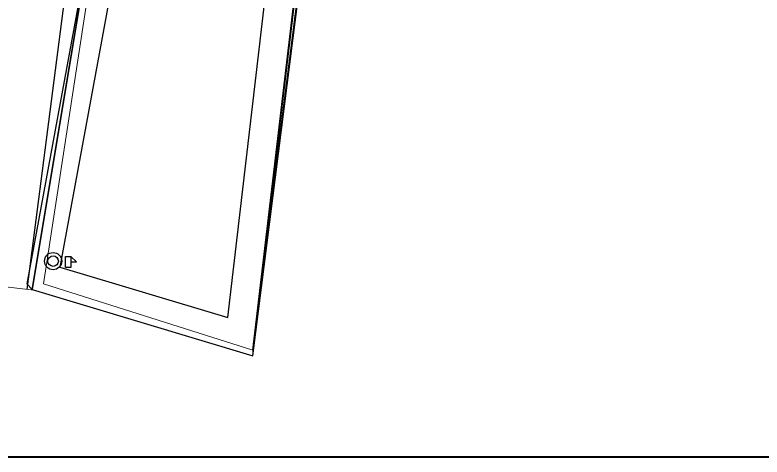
# Model space of a CAD drawing. Header units: millimetres. Extents: x 2402294 to 3337895, y 3394997 to 3969149.
# Drawn here: x 2449684 to 2500511, y 3394997 to 3425058 of the extents above; entities that cross this region are included whole.
import ezdxf

# ---------------------------------------------------------------- set-up
doc = ezdxf.new("R2010")
doc.units = ezdxf.units.MM
doc.header["$MEASUREMENT"] = 0
for name, color, linetype, lineweight in [('Black Top', 246, 'Continuous', 30), ('Canal', 142, 'Continuous', 35), ('Dimension-0.18', 114, 'Continuous', 18), ('WALL 0.2', 7, 'Continuous', 20), ('wall 0.4', 7, 'Continuous', 40), ('Wall Hatch', 107, 'Continuous', 35)]:
    doc.layers.add(name, color=color, linetype=linetype, lineweight=lineweight)
doc.layers.add('EP', color=20, linetype='Continuous')
doc.layers.add('FANCE', color=25, linetype='Continuous')

msp = doc.modelspace()

# ---------------------------------------------------------------- linework, layer by layer
msp.add_lwpolyline([(2471117.2, 3443559.7), (2470742.2, 3443559.7), (2465867.2, 3402265.6)], close=True)
at = {"layer": 'Black Top'}
msp.add_lwpolyline([(2474117.2, 3465706.8), (2466992.2, 3466831.8), (2460242.2, 3467956.8), (2455742.2, 3446934.7), (2450492.2, 3406390.6)], dxfattribs=at)
at = {"layer": 'Canal'}
msp.add_lwpolyline([(2450867.2, 3406390.6), (2454992.2, 3431162.7), (2457617.2, 3447684.7), (2460617.2, 3459706.8), (2462117.2, 3467581.8)], dxfattribs=at)
at = {"layer": 'Dimension-0.18', "lineweight": 15}
msp.add_lwpolyline([(2450965.5, 3406333.2), (2446725.7, 3406848.7), (2446616.4, 3405949.2), (2445772.4, 3407866.7), (2445687.3, 3406841.2), (2441175.4, 3407464.2)], dxfattribs=at)
at = {"layer": 'EP', "flags": 128}
msp.add_lwpolyline([(2453492.2, 3408640.6), (2453492.2, 3407890.6), (2453117.2, 3407890.6), (2453117.2, 3408640.6)], close=True, dxfattribs=at)
msp.add_lwpolyline([(2453492.2, 3408265.6), (2453867.2, 3408265.6), (2453492.2, 3408640.6)], dxfattribs=at)
at = {"layer": 'EP', "linetype": 'ByBlock', "ltscale": 5}
for radius in [584.3, 356.8]:
    msp.add_circle((2452281.3, 3408320.9), radius, dxfattribs=at)
at = {"layer": 'FANCE'}
msp.add_lwpolyline([(2541286.3, 3479978.9), (2543536.3, 3492375.9), (2543911.3, 3501750.9), (2543536.3, 3510398), (2543536.3, 3514898), (2543911.3, 3520148), (2545786.3, 3525795), (2510139.2, 3524295), (2472992.2, 3528045), (2454992.2, 3431162.7), (2450492.2, 3406765.6), (2450867.2, 3406390.6), (2465867.2, 3401890.6), (2470742.2, 3443559.7), (2521764.2, 3447684.7), (2530411.3, 3446934.7), (2521389.2, 3481853.9), (2525536.3, 3482978.9), (2526286.3, 3476603.9), (2541286.3, 3479978.9), (2526286.3, 3476603.9), (2525536.3, 3482978.9), (2521389.2, 3481853.9), (2525270.5, 3466831.8)], dxfattribs=at)
msp.add_lwpolyline([(2539555, 3481639.3), (2541543.5, 3492595.5), (2541909.6, 3501747.5), (2541536.3, 3510354.6), (2541536.3, 3514969.3), (2541934.2, 3520540.4), (2542975, 3523675), (2510080.6, 3522290.8), (2474622.4, 3525870.3), (2456958.8, 3430798.6), (2452738.4, 3407917.3), (2464157.8, 3404491.5), (2468946.3, 3445421.1), (2521770.1, 3449691.7), (2527767.7, 3449171.5), (2518958.5, 3483266.7), (2527251.6, 3485516.4), (2528013.2, 3479042.4)], close=True, dxfattribs=at)
at = {"layer": 'WALL 0.2', "ltscale": 5}
msp.add_lwpolyline([(2471117.2, 3443559.7), (2471117.2, 3443184.7), (2465867.2, 3401890.6)], dxfattribs=at)
msp.add_lwpolyline([(2451617.2, 3406765.6), (2455367.2, 3431162.7), (2454992.2, 3431162.7), (2450867.2, 3406390.6), (2465867.2, 3401890.6), (2465867.2, 3402265.6)], close=True, dxfattribs=at)
at = {"layer": 'wall 0.4', "ltscale": 5}
msp.add_lwpolyline([(2419715.1, 3551550.1), (2618200, 3551550.1), (2618200, 3394997.2), (2419715.1, 3394997.2)], close=True, dxfattribs=at)
at = {"layer": 'Wall Hatch', "flags": 128}
for points in [[(2471117.2, 3443184.7), (2471117.2, 3443559.7), (2470742.2, 3443559.7), (2465867.2, 3402265.6), (2471117.2, 3443184.7)], [(2470742.2, 3443184.7), (2465867.2, 3402265.6), (2465867.2, 3402265.6)], [(2470742.2, 3443184.7), (2471117.2, 3443184.7), (2465867.2, 3402265.6)], [(2465867.2, 3402265.6), (2465867.2, 3402265.6), (2465867.2, 3402265.6)]]:
    msp.add_lwpolyline(points, close=True, dxfattribs=at)

doc.saveas('drawing.dxf')
